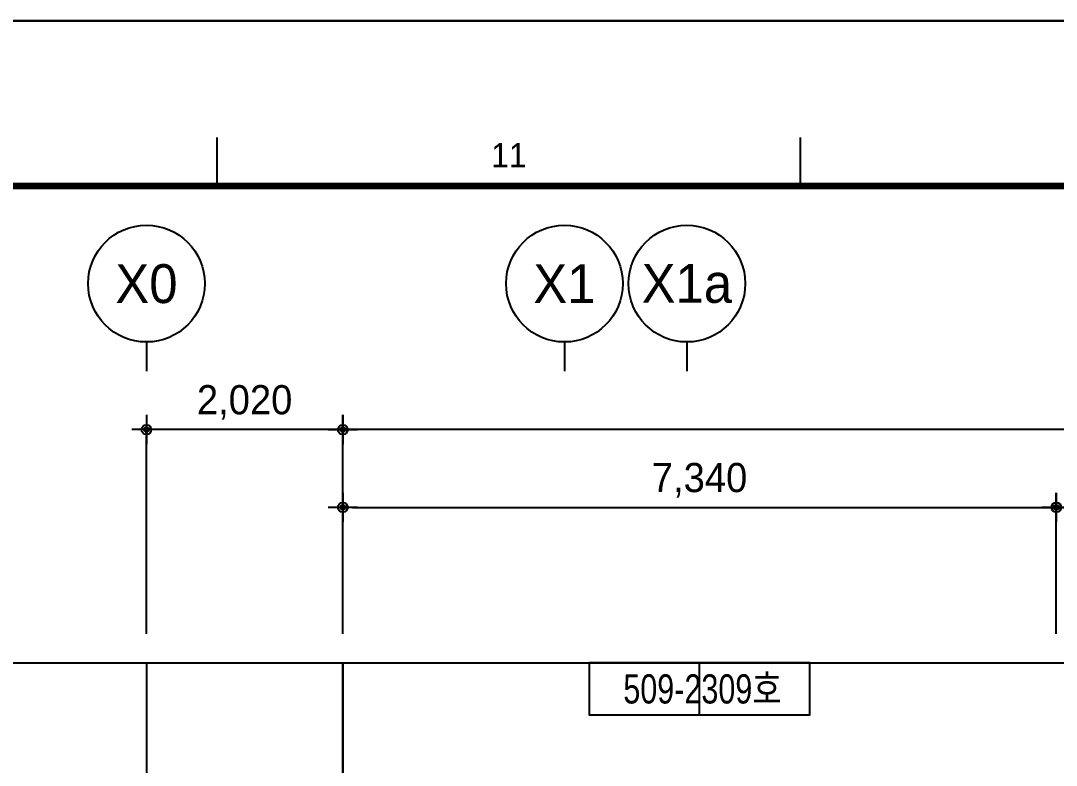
# Model space of a CAD drawing. Header units: millimetres. Extents: x 840000 to 1054178, y 0 to 59400.
# Drawn here: x 855979 to 866632, y 51745 to 59400 of the extents above; entities that cross this region are included whole.
import ezdxf
from ezdxf.enums import TextEntityAlignment as Align
from ezdxf.xclip import XClip

# ---------------------------------------------------------------- set-up
doc = ezdxf.new("R2010")
doc.units = ezdxf.units.MM
doc.header["$LTSCALE"] = 100
doc.header["$XCLIPFRAME"] = 0
doc.linetypes.add('X - 단위세대 확장형$0$CEN', pattern=[62, 60, -1, 0, -1])
doc.linetypes.add('X - 평면도$0$CEN', pattern=[62, 60, -1, 0, -1])
doc.layers.get('DEFPOINTS').update_dxf_attribs({"color": 145})
for name, color, linetype in [('AA-XXXX-DIMS', 7, 'Continuous'), ('AA-XXXX-TEXT', 3, 'Continuous'), ('DIM', 7, 'Continuous'), ('SYM', 7, 'Continuous'), ('X - SHEET$0$AA-BORD-FORM', 7, 'Continuous'), ('X - SHEET$0$AA-BORD-TEXT', 3, 'Continuous'), ('X - 단위세대 확장형$0$AA-XXXX-CNTL', 1, 'X - 단위세대 확장형$0$CEN'), ('X - 평면도$0$A-CEN', 1, 'X - 평면도$0$CEN'), ('X - 평면도$0$AA-XXXX-CNTL', 1, 'X - 평면도$0$CEN')]:
    doc.layers.add(name, color=color, linetype=linetype)
doc.layers.add('DEFPOINT', color=163, linetype='Continuous', plot=False)
doc.styles.add('HAUD01', font='Dotum.ttf')
doc.styles.get("Standard").update_dxf_attribs({"font": 'Dotum.ttf'})
doc.styles.add('X - SHEET$0$HAUD01', font='Dotum.ttf')
doc.dimstyles.new('HAUD-100', dxfattribs={"dimscale": 100, "dimtxt": 3, "dimasz": 1, "dimexe": 0, "dimexo": 3, "dimgap": 1, "dimtad": 1, "dimdec": 0, "dimdsep": 46, "dimlunit": 6, "dimtxsty": 'HAUD01', "dimblk": 'DIMDOT', "dimcen": 2.5, "dimdle": 1.5, "dimclrd": 7, "dimclre": 7, "dimclrt": 3, "dimadec": 0, "dimazin": 0, "dimtfac": 1, "dimtdec": 0, "dimtix": 1, "dimtmove": 2, "dimatfit": 3, "dimfxl": 1, "dimtvp": 1, "dimtolj": 1, "dimtzin": 0, "dimarcsym": 0})

# ---------------------------------------------------------------- blocks, each defined once
blk = doc.blocks.new('DIMDOT')
at = {"layer": 'AA-XXXX-DIMS'}
for p, q in [((0, -1.5), (0, 1.5)), ((-1.5, 0), (1.5, 0))]:
    blk.add_line(p, q, dxfattribs=at)
for radius in [0.5, 0.25]:
    blk.add_circle((0, 0), radius, dxfattribs=at)
blk = doc.blocks.new('*D17')
at = {"color": 7, "lineweight": -2, "transparency": 16777216}
for p, q in [((-46117, 35787), (-46117, 37887)), ((-44197, 37887), (-46017, 37887)), ((-44097, 35787), (-44097, 37887))]:
    blk.add_line(p, q, dxfattribs=at)
at = {"layer": 'DEFPOINTS', "color": 0, "transparency": 16777216}
for p in [(-46117, 37887), (-46117, 35487), (-44097, 35487)]:
    blk.add_point(p, dxfattribs=at)
at = {"color": 7, "lineweight": -2, "transparency": 16777216, "xscale": 100, "yscale": 100, "zscale": 100, "rotation": 180}
blk.add_blockref('DIMDOT', (-46117, 37887), dxfattribs=at)
at = {"color": 7, "lineweight": -2, "transparency": 16777216, "xscale": 100, "yscale": 100, "zscale": 100}
blk.add_blockref('DIMDOT', (-44097, 37887), dxfattribs=at)
at = {"color": 3, "transparency": 16777216, "insert": (-45107, 38166), "char_height": 300, "attachment_point": 5, "style": 'HAUD01'}
blk.add_mtext('\\A1;2,020', dxfattribs=at)
blk = doc.blocks.new('*D21')
at = {"color": 7, "lineweight": -2, "transparency": 16777216}
for p, q in [((-36757, 35787), (-36757, 37087)), ((-36657, 37087), (-29517, 37087)), ((-29417, 35787), (-29417, 37087))]:
    blk.add_line(p, q, dxfattribs=at)
at = {"layer": 'DEFPOINTS', "color": 0, "transparency": 16777216}
for p in [(-29417, 37087), (-36757, 35487), (-29417, 35487)]:
    blk.add_point(p, dxfattribs=at)
at = {"color": 7, "lineweight": -2, "transparency": 16777216, "xscale": 100, "yscale": 100, "zscale": 100, "rotation": 180}
blk.add_blockref('DIMDOT', (-36757, 37087), dxfattribs=at)
at = {"color": 7, "lineweight": -2, "transparency": 16777216, "xscale": 100, "yscale": 100, "zscale": 100}
blk.add_blockref('DIMDOT', (-29417, 37087), dxfattribs=at)
at = {"color": 3, "transparency": 16777216, "insert": (-33087, 37366), "char_height": 300, "attachment_point": 5, "style": 'HAUD01'}
blk.add_mtext('\\A1;7,340', dxfattribs=at)
blk = doc.blocks.new('*D22')
at = {"color": 7, "lineweight": -2, "transparency": 16777216}
for p, q in [((-44097, 35787), (-44097, 37087)), ((-43997, 37087), (-36857, 37087)), ((-36757, 35787), (-36757, 37087))]:
    blk.add_line(p, q, dxfattribs=at)
at = {"layer": 'DEFPOINTS', "color": 0, "transparency": 16777216}
for p in [(-36757, 37087), (-44097, 35487), (-36757, 35487)]:
    blk.add_point(p, dxfattribs=at)
at = {"color": 7, "lineweight": -2, "transparency": 16777216, "xscale": 100, "yscale": 100, "zscale": 100, "rotation": 180}
blk.add_blockref('DIMDOT', (-44097, 37087), dxfattribs=at)
at = {"color": 7, "lineweight": -2, "transparency": 16777216, "xscale": 100, "yscale": 100, "zscale": 100}
blk.add_blockref('DIMDOT', (-36757, 37087), dxfattribs=at)
at = {"color": 3, "transparency": 16777216, "insert": (-40427, 37366), "char_height": 300, "attachment_point": 5, "style": 'HAUD01'}
blk.add_mtext('\\A1;7,340', dxfattribs=at)
blk = doc.blocks.new('*D23')
at = {"color": 7, "lineweight": -2, "transparency": 16777216}
for p, q in [((-44097, 35787), (-44097, 37887)), ((-4017, 37887), (-43997, 37887)), ((-3917, 35787), (-3917, 37887))]:
    blk.add_line(p, q, dxfattribs=at)
at = {"layer": 'DEFPOINTS', "color": 0, "transparency": 16777216}
for p in [(-44097, 37887), (-44097, 35487, 0), (-3917, 35487, 0)]:
    blk.add_point(p, dxfattribs=at)
at = {"color": 7, "lineweight": -2, "transparency": 16777216, "xscale": 100, "yscale": 100, "zscale": 100, "rotation": 180}
blk.add_blockref('DIMDOT', (-44097, 37887), dxfattribs=at)
at = {"color": 7, "lineweight": -2, "transparency": 16777216, "xscale": 100, "yscale": 100, "zscale": 100}
blk.add_blockref('DIMDOT', (-3917, 37887), dxfattribs=at)
at = {"color": 3, "transparency": 16777216, "insert": (-24007, 38166), "char_height": 300, "attachment_point": 5, "style": 'HAUD01'}
blk.add_mtext('\\A1;40,180', dxfattribs=at)
blk = doc.blocks.new('X - 단위세대 확장형', base_point=(-475, -287))
at = {"layer": 'DEFPOINTS'}
blk.add_lwpolyline([(88214, 68690), (27286, 68690), (27286, 22495), (88214, 22495)], close=True, dxfattribs=at)
at = {"layer": 'X - 단위세대 확장형$0$AA-XXXX-CNTL'}
blk.add_line((38542, 64956), (38542, 68690), dxfattribs=at)
blk = doc.blocks.new('A$C2db2baec')
at = {"layer": 'DEFPOINT'}
blk.add_line((-83788, -20944), (-83788, -20410), dxfattribs=at)
at = {"layer": 'SYM'}
blk.add_lwpolyline([(-82655, -20410), (-84922, -20410), (-84922, -20944), (-82655, -20944)], close=True, dxfattribs=at)
at = {"layer": 'AA-XXXX-TEXT', "style": 'HAUD01', "width": 0.8}
blk.add_text('509-2309호', height=300, dxfattribs=at).set_placement((-83758, -20677), align=Align.MIDDLE_CENTER)
blk = doc.blocks.new('X - SHEET$0$HAUDsheetV')
at = {"layer": 'X - SHEET$0$AA-BORD-FORM', "color": 2}
for p, q in [((181, 577), (181, 582)), ((241, 577), (241, 582))]:
    blk.add_line(p, q, dxfattribs=at)
at = {"layer": 'X - SHEET$0$AA-BORD-FORM', "color": 1}
blk.add_lwpolyline([(1, 0), (841, 0), (841, 594), (1, 594)], close=True, dxfattribs=at)
at = {"layer": 'X - SHEET$0$AA-BORD-FORM', "color": 2, "const_width": 0.682}
blk.add_lwpolyline([(21, 17), (21, 577), (821, 577), (821, 17)], close=True, dxfattribs=at)
at = {"layer": 'X - SHEET$0$AA-BORD-TEXT', "color": 7, "style": 'X - SHEET$0$HAUD01'}
blk.add_text('11', height=2.5, dxfattribs=at).set_placement((211, 580.17), align=Align.MIDDLE_CENTER)
at = {"layer": 'X - SHEET$0$AA-BORD-TEXT', "color": 3, "style": 'X - SHEET$0$HAUD01'}
for tag, p in [('PJCode', (786, 567.94)), ('작성자', (786.11, 194.82)), ('검토자', (786.11, 181.82)), ('최종검토자', (786.11, 168.82)), ('승인자', (786.11, 155.82)), ('일자', (786.83, 144.02)), ('개정번호', (812, 65.92))]:
    blk.add_attdef(tag, text='', height=3, dxfattribs=at).set_placement(p, align=Align.MIDDLE_CENTER)
at = {"layer": 'X - SHEET$0$AA-BORD-TEXT', "color": 3, "lineweight": 30, "flags": 104}
blk.add_attdef('PJTitle', text='', height=4, dxfattribs=at).set_placement((787.25, 536.62), align=Align.MIDDLE_CENTER)
blk = doc.blocks.new('X - SHEET')
at = {"xscale": 100, "yscale": 100, "zscale": 100}
blk.add_blockref('X - SHEET$0$HAUDsheetV', (-100, 0), dxfattribs=at)
blk = doc.blocks.new('X - 평면도$0$A$C9949ff83')
at = {"layer": 'DEFPOINTS'}
for points in [[(0, 59400), (84000, 59400), (84000, 0), (0, 0)], [(2000, 1700), (75000, 1700), (75000, 57700), (2000, 57700)]]:
    blk.add_lwpolyline(points, close=True, dxfattribs=at)
blk = doc.blocks.new('X - 평면도', base_point=(-475.4, -286.7))
at = {"layer": 'DEFPOINTS'}
blk.add_lwpolyline([(1287286.2, 68689.6), (1348213.6, 68689.6), (1348213.6, 22495.2), (1287286.2, 22495.2)], close=True, dxfattribs=at)
at = {"layer": 'X - 평면도$0$A-CEN', "color": 5}
blk.add_line((1296522, 68689.6), (1296522, 22495.2), dxfattribs=at)
at = {"layer": 'X - 평면도$0$AA-XXXX-CNTL'}
blk.add_line((1298542, 68689.6), (1298542, 55413.4), dxfattribs=at)
blk.add_blockref('X - 평면도$0$A$C9949ff83', (1279249.9, 15892.4))
blk = doc.blocks.new('고층부 치수')
at = {"layer": 'DIM'}
for p, q in [((-46117.2, 38787.4, 0), (-46117.2, 38487.4, 0)), ((-41817.2, 38787.4, 0), (-41817.2, 38487.4, 0)), ((-40557.3, 38787.4, 0), (-40557.3, 38487.4, 0))]:
    blk.add_line(p, q, dxfattribs=at)
for centre in [(-46117.2, 39387.4, 0), (-41817.2, 39387.4, 0), (-40557.3, 39387.4, 0)]:
    blk.add_circle(centre, 600, dxfattribs=at)
at = {"layer": 'DIM', "style": 'HAUD01'}
for s, p in [('X0', (-46117.2, 39387.4, 0)), ('X1', (-41817.2, 39387.4, 0)), ('X1a', (-40557.3, 39387.4, 0))]:
    blk.add_text(s, height=400, dxfattribs=at).set_placement(p, align=Align.MIDDLE)
for base, p1, p2, picture, middle in [((-46117.2, 37887.4, 0), (-44097.2, 35487.4, 0), (-46117.2, 35487.4, 0), '*D17', (-45107.2, 38166.5, 0)), ((-44097.2, 37887.4, 0), (-3917.2, 35487.4, 0), (-44097.2, 35487.4, 0), '*D23', (-24007.2, 38166.5, 0))]:
    dim = blk.add_linear_dim(base=base, p1=p1, p2=p2, dimstyle='HAUD-100')
    dim.commit()
    dim.dimension.update_dxf_attribs({"geometry": picture, "text_midpoint": middle})
for base, p1, p2, picture, middle in [((-36757.2, 37087.4, 0), (-44097.2, 35487.4, 0), (-36757.2, 35487.4, 0), '*D22', (-40427.2, 37366.5, 0)), ((-29417.2, 37087.4, 0), (-36757.2, 35487.4, 0), (-29417.2, 35487.4, 0), '*D21', (-33087.2, 37366.5, 0))]:
    dim = blk.add_linear_dim(base=base, p1=p1, p2=p2, angle=180, dimstyle='HAUD-100')
    dim.commit()
    dim.dimension.update_dxf_attribs({"geometry": picture, "text_midpoint": middle})

msp = doc.modelspace()

# ---------------------------------------------------------------- block references
ref = msp.add_blockref('X - 평면도', (-439725.3, -16179.1))
XClip(ref).set_block_clipping_path([(1279249.9173513227, 15892.4151621314), (1363249.9173513227, 75292.4151621313)])

# ---------------------------------------------------------------- next in the draw order: block references
msp.add_blockref('X - SHEET', (840000, 0))
at = {"layer": 'SYM'}
msp.add_blockref('A$C2db2baec', (946750.1, 73207.6), dxfattribs=at)

# ---------------------------------------------------------------- next in the draw order: block references
ref = msp.add_blockref('X - 단위세대 확장형', (820274.7, -16179.1), dxfattribs=at)
XClip(ref).set_block_clipping_path([(27286.2339647645, 22495.2025850526), (88213.6007378809, 68689.6277392105)])

# ---------------------------------------------------------------- next in the draw order: block references
msp.add_blockref('고층부 치수', (903389.3, 17309.8))

doc.saveas('drawing.dxf')
